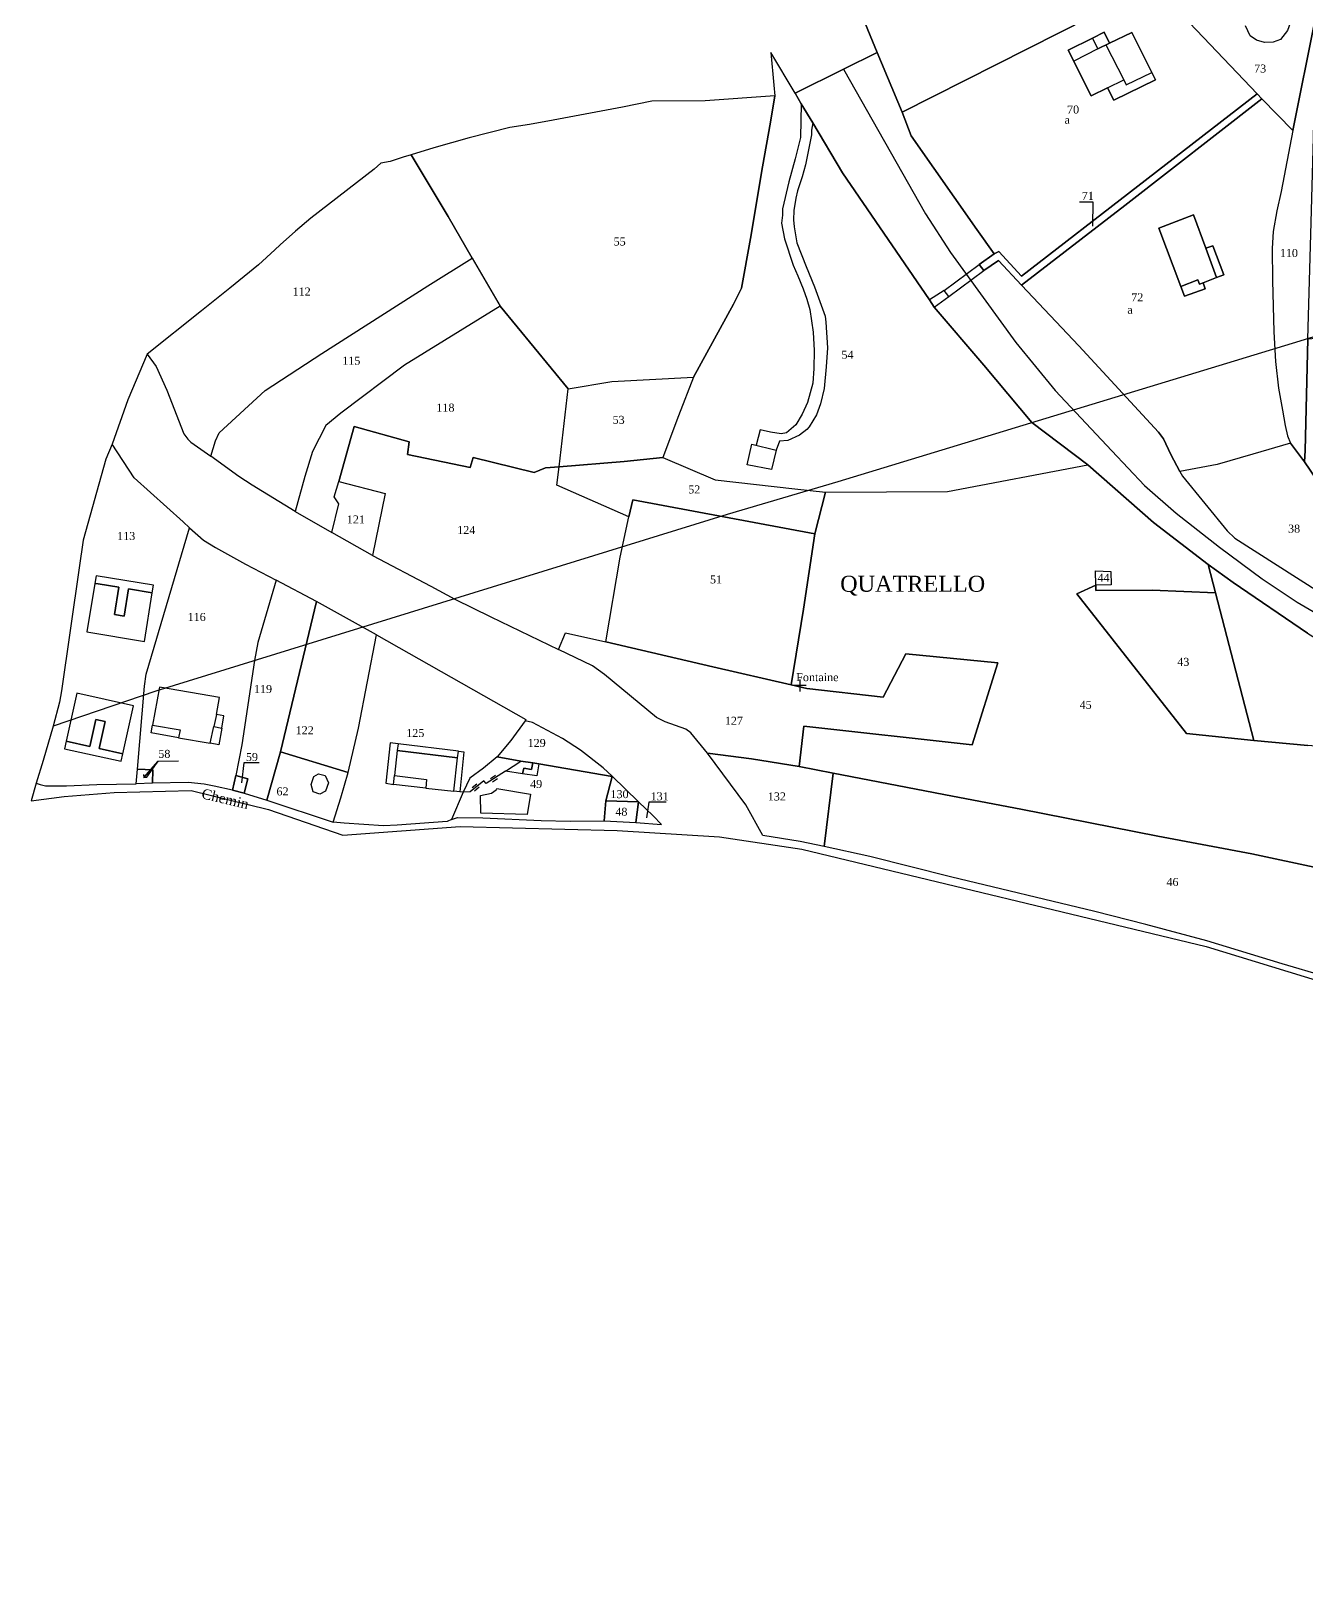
# Model space of a CAD drawing. Extents: x 1208110 to 1209219, y 6152832 to 6153439.
# Drawn here: x 1208110.5 to 1208429.4, y 6152856.5 to 6153244.6 of the extents above; entities that cross this region are included whole.
import ezdxf

# ---------------------------------------------------------------- set-up
doc = ezdxf.new("R2010")
doc.units = 0
doc.linetypes.add('CONTINU', pattern=[0])
doc.layers.get('0').update_dxf_attribs({"linetype": 'CONTINU'})
for name, color, linetype in [('1LIEUDIT', 7, 'CONTINU'), ('1PARCELLE', 7, 'CONTINU'), ('1SECTION', 7, 'CONTINU'), ('1SUBDFISC', 7, 'CONTINU'), ('1SUBDSECT', 7, 'CONTINU'), ('1TROUPARCELLE', 7, 'CONTINU'), ('1TROUSUBDFISC', 7, 'CONTINU'), ('1ZONCOMM', 7, 'CONTINU'), ('3BATIDUR', 7, 'CONTINU'), ('3BATILEGER', 7, 'CONTINU'), ('3CALVAIRE', 7, 'CONTINU'), ('3CALVAIRETEX', 7, 'CONTINU'), ('3CHEMIN', 7, 'CONTINU'), ('3FISCLINE', 7, 'CONTINUOUS'), ('3FLECHEPAR', 7, 'CONTINU'), ('3GAZODUC', 7, 'CONTINU'), ('3LIEUDITTEX', 7, 'CONTINU'), ('3MURMI', 7, 'CONTINU'), ('3PARCELLETEX', 7, 'CONTINU'), ('3PISCINE', 7, 'CONTINUOUS'), ('3SNCF', 7, 'CONTINU'), ('3SUBDFISCTEX', 7, 'CONTINU'), ('3ZONCOMMTEX', 7, 'CONTINU')]:
    doc.layers.add(name, color=color, linetype=linetype)
doc.styles.get("Standard").update_dxf_attribs({"font": 'Times New Roman'})

# ---------------------------------------------------------------- blocks, each defined once
blk = doc.blocks.new('MURMI')
for p, q in [((-0.75, 0.5), (0.75, 0.5)), ((-0.75, -0.5), (0.75, -0.5))]:
    blk.add_line(p, q)
blk = doc.blocks.new('DETATOPO')
for points in [[(-1.5, 0), (1.5, 0)], [(0, -1.5), (0, 1.5)]]:
    blk.add_lwpolyline(points)

msp = doc.modelspace()

# ---------------------------------------------------------------- linework, layer by layer
at = {"layer": '1LIEUDIT'}
for points in [[(1208312.86, 6153261.38), (1208321.96, 6153239.23), (1208313.54, 6153235.06), (1208301.48, 6153229.09), (1208302.99, 6153226.42), (1208305.87, 6153221.68), (1208313.29, 6153209.17), (1208335.06, 6153177.42), (1208335.06, 6153177.42), (1208336.19, 6153175.63), (1208348.65, 6153161.14), (1208360.66, 6153146.76), (1208374.59, 6153136.2), (1208391.04, 6153121.81), (1208404.66, 6153111.33), (1208410.96, 6153106.78), (1208429.52, 6153094.15)], [(1208429.52, 6153094.15), (1208410.96, 6153106.78), (1208404.66, 6153111.33), (1208391.04, 6153121.81), (1208374.59, 6153136.2), (1208360.66, 6153146.76), (1208348.65, 6153161.14), (1208336.19, 6153175.63), (1208335.06, 6153177.42), (1208335.06, 6153177.42), (1208313.29, 6153209.17), (1208305.87, 6153221.68), (1208302.99, 6153226.42), (1208301.48, 6153229.09), (1208295.39, 6153239.27), (1208296.18, 6153231.05), (1208296.35, 6153228.4), (1208278.97, 6153227.2), (1208265.63, 6153227.05), (1208258.29, 6153225.61), (1208240.97, 6153222.36), (1208235.1, 6153221.28), (1208230.2, 6153220.46), (1208220.02, 6153217.88), (1208211.16, 6153215.39), (1208205.52, 6153213.69), (1208203.53, 6153213.1), (1208200.23, 6153211.98), (1208197.89, 6153211.55), (1208196.25, 6153210.06), (1208180.39, 6153197.84), (1208176.57, 6153194.63), (1208172.77, 6153191.19), (1208171.4, 6153189.91), (1208167.32, 6153186.22), (1208160.18, 6153180.36), (1208153.14, 6153174.68), (1208139.54, 6153163.85), (1208134.66, 6153152.43), (1208130.78, 6153141.39), (1208129.21, 6153137.61), (1208123.53, 6153117.41), (1208122.56, 6153110.47), (1208118.11, 6153079.73), (1208117.61, 6153076.87), (1208116.01, 6153070.9), (1208113.52, 6153062.3), (1208111.74, 6153056.65), (1208110.5, 6153052.24), (1208118.78, 6153053.29), (1208131.3, 6153054.3), (1208150.49, 6153054.81), (1208169.85, 6153050.05), (1208188.46, 6153043.63), (1208217.72, 6153045.84), (1208256.95, 6153044.78), (1208282.58, 6153043.2), (1208303.16, 6153040.18), (1208404.16, 6153015.8), (1208473.63, 6152994.56)]]:
    msp.add_lwpolyline(points, dxfattribs=at)
at = {"layer": '1PARCELLE'}
for points in [[(1208321.96, 6153239.23), (1208312.86, 6153261.38), (1208311.15, 6153267.48), (1208309.79, 6153274.1), (1208372.79, 6153281.58), (1208373.28, 6153279.99), (1208375.03, 6153275.78), (1208376.92, 6153272.57), (1208378.89, 6153269.85), (1208383.75, 6153264.11), (1208391, 6153256.14), (1208328.23, 6153224.33), (1208321.96, 6153239.23)], [(1208351.24, 6153188.96), (1208346.85, 6153195.05), (1208330.48, 6153218.42), (1208328.23, 6153224.33), (1208391, 6153256.14), (1208403.5, 6153243.03), (1208416.96, 6153228.93), (1208387.13, 6153205.83), (1208358.07, 6153183.38), (1208352.35, 6153189.5), (1208351.24, 6153188.96)], [(1208425.31, 6153141.61), (1208428.76, 6153136.95), (1208428.9, 6153139.79), (1208429.62, 6153167.59), (1208430.44, 6153196.75), (1208430.99, 6153217.99), (1208431.68, 6153247.49), (1208431.44, 6153247.54), (1208425.87, 6153219.71), (1208422.9, 6153204.5), (1208421.83, 6153199.68), (1208420.97, 6153194.49), (1208420.71, 6153190.22), (1208420.76, 6153182.24), (1208421.09, 6153169.47), (1208421.55, 6153161.99), (1208422.28, 6153155.37), (1208423.31, 6153149.9), (1208423.91, 6153146.03), (1208424.51, 6153143.42), (1208425.31, 6153141.61)], [(1208276.07, 6153158.13), (1208272.35, 6153148.46), (1208268.42, 6153138.06), (1208281.48, 6153132.47), (1208301.36, 6153130.19), (1208309.03, 6153129.4), (1208339.54, 6153129.51), (1208374.59, 6153136.2), (1208360.66, 6153146.76), (1208348.65, 6153161.14), (1208336.19, 6153175.63), (1208339.87, 6153178.3), (1208338.72, 6153179.74), (1208335.06, 6153177.42), (1208313.29, 6153209.17), (1208305.87, 6153221.68), (1208302.99, 6153226.42), (1208301.48, 6153229.09), (1208295.39, 6153239.27), (1208296.18, 6153231.05), (1208296.35, 6153228.4), (1208295.29, 6153221.83), (1208293.27, 6153210.66), (1208290.28, 6153192.8), (1208288.02, 6153180.32), (1208286.08, 6153176.35), (1208276.07, 6153158.13)], [(1208276.07, 6153158.13), (1208286.08, 6153176.35), (1208288.02, 6153180.32), (1208290.28, 6153192.8), (1208293.27, 6153210.66), (1208295.29, 6153221.83), (1208296.35, 6153228.4), (1208278.97, 6153227.2), (1208265.63, 6153227.05), (1208258.29, 6153225.61), (1208240.97, 6153222.36), (1208235.1, 6153221.28), (1208230.2, 6153220.46), (1208220.02, 6153217.88), (1208211.16, 6153215.39), (1208205.52, 6153213.69), (1208214.73, 6153198.27), (1208220.75, 6153187.85), (1208227.76, 6153175.82), (1208244.74, 6153155.18), (1208255.64, 6153156.99), (1208276.07, 6153158.13)], [(1208358.08, 6153181.13), (1208352.32, 6153187.29), (1208348.62, 6153184.77), (1208347.42, 6153186.25), (1208351.24, 6153188.96), (1208352.35, 6153189.5), (1208358.07, 6153183.38), (1208387.13, 6153205.83), (1208416.96, 6153228.93), (1208418.12, 6153227.68), (1208383.87, 6153201.02), (1208358.08, 6153181.13)], [(1208397.65, 6153134.5), (1208395.38, 6153138.8), (1208393.5, 6153142.71), (1208392.26, 6153144.39), (1208372.34, 6153165.96), (1208358.08, 6153181.13), (1208383.87, 6153201.02), (1208418.12, 6153227.68), (1208425.87, 6153219.71), (1208422.9, 6153204.5), (1208421.83, 6153199.68), (1208420.97, 6153194.49), (1208420.71, 6153190.22), (1208420.76, 6153182.24), (1208421.09, 6153169.47), (1208421.55, 6153161.99), (1208422.28, 6153155.37), (1208423.31, 6153149.9), (1208423.91, 6153146.03), (1208424.51, 6153143.42), (1208425.31, 6153141.61), (1208415.89, 6153138.88), (1208406.9, 6153136.29), (1208397.65, 6153134.5)], [(1208155.4, 6153138.37), (1208156.59, 6153142.22), (1208157.54, 6153144.19), (1208169.04, 6153154.77), (1208183.2, 6153163.99), (1208209.67, 6153180.96), (1208220.75, 6153187.85), (1208214.73, 6153198.27), (1208205.52, 6153213.69), (1208203.53, 6153213.1), (1208200.23, 6153211.98), (1208197.89, 6153211.55), (1208196.25, 6153210.06), (1208180.39, 6153197.84), (1208176.57, 6153194.63), (1208172.77, 6153191.19), (1208171.4, 6153189.91), (1208167.32, 6153186.22), (1208160.18, 6153180.36), (1208153.14, 6153174.68), (1208139.54, 6153163.85), (1208141.77, 6153160.76), (1208144.4, 6153154.83), (1208148.7, 6153143.92), (1208149.71, 6153142.6), (1208150.46, 6153141.89), (1208155.4, 6153138.37)], [(1208227.76, 6153175.82), (1208203.8, 6153161.1), (1208187.96, 6153149.14), (1208184.2, 6153146.06), (1208180.82, 6153139.54), (1208178.95, 6153133.31), (1208176.54, 6153124.56), (1208165.76, 6153131.1), (1208162.41, 6153133.31), (1208155.4, 6153138.37), (1208156.59, 6153142.22), (1208157.54, 6153144.19), (1208169.04, 6153154.77), (1208183.2, 6153163.99), (1208209.67, 6153180.96), (1208220.75, 6153187.85), (1208227.76, 6153175.82)], [(1208227.76, 6153175.82), (1208203.8, 6153161.1), (1208187.96, 6153149.14), (1208184.2, 6153146.06), (1208180.82, 6153139.54), (1208178.95, 6153133.31), (1208176.54, 6153124.56), (1208185.68, 6153119.29), (1208187.39, 6153126.43), (1208186.29, 6153128.19), (1208187.44, 6153132.01), (1208191.26, 6153145.8), (1208205.03, 6153141.97), (1208204.58, 6153138.76), (1208220.27, 6153135.56), (1208221.03, 6153138.02), (1208236.26, 6153134.3), (1208239.05, 6153135.42), (1208242.45, 6153135.72), (1208244.74, 6153155.18), (1208227.76, 6153175.82)], [(1208428.76, 6153136.95), (1208431.8, 6153132.57), (1208488.57, 6153131.24), (1208509.26, 6153131.12), (1208502.93, 6153160.46), (1208494.51, 6153158.73), (1208491.88, 6153172.56), (1208429.62, 6153167.59), (1208428.9, 6153139.79), (1208428.76, 6153136.95)], [(1208276.07, 6153158.13), (1208272.35, 6153148.46), (1208268.42, 6153138.06), (1208258.75, 6153137.07), (1208242.45, 6153135.72), (1208244.74, 6153155.18), (1208255.64, 6153156.99), (1208276.07, 6153158.13)], [(1208242.3, 6153090.03), (1208244.1, 6153094.2), (1208254.15, 6153091.93), (1208257.72, 6153113.09), (1208259.92, 6153123.24), (1208241.91, 6153131.12), (1208242.45, 6153135.72), (1208239.05, 6153135.42), (1208236.26, 6153134.3), (1208221.03, 6153138.02), (1208220.27, 6153135.56), (1208204.58, 6153138.76), (1208205.03, 6153141.97), (1208191.26, 6153145.8), (1208187.44, 6153132.01), (1208198.99, 6153129.04), (1208195.84, 6153113.53), (1208210.38, 6153105.84), (1208216.45, 6153102.66), (1208225.4, 6153098.19), (1208242.3, 6153090.03)], [(1208136.78, 6153056.47), (1208137.12, 6153060.15), (1208138.86, 6153080.9), (1208139.3, 6153083.86), (1208150.14, 6153120.42), (1208148.55, 6153121.97), (1208136.29, 6153132.99), (1208130.78, 6153141.39), (1208129.21, 6153137.61), (1208123.53, 6153117.41), (1208122.56, 6153110.47), (1208118.11, 6153079.73), (1208117.61, 6153076.87), (1208116.01, 6153070.9), (1208113.52, 6153062.3), (1208111.74, 6153056.65), (1208112.76, 6153056.29), (1208114.08, 6153055.95), (1208119.37, 6153056), (1208126.92, 6153056.29), (1208136.78, 6153056.47)], [(1208397.65, 6153134.5), (1208398.3, 6153133.36), (1208409.48, 6153119.73), (1208411.33, 6153117.85), (1208432.54, 6153104.35), (1208438.75, 6153100.74), (1208450.14, 6153094.46), (1208448.28, 6153098.88), (1208445.31, 6153106.83), (1208441.6, 6153116.28), (1208438.67, 6153122.08), (1208435.24, 6153127.61), (1208431.8, 6153132.57), (1208428.76, 6153136.95), (1208425.31, 6153141.61), (1208415.89, 6153138.88), (1208406.9, 6153136.29), (1208397.65, 6153134.5)], [(1208268.42, 6153138.06), (1208281.48, 6153132.47), (1208301.36, 6153130.19), (1208309.03, 6153129.4), (1208306.35, 6153118.96), (1208260.92, 6153127.46), (1208259.92, 6153123.24), (1208241.91, 6153131.12), (1208242.45, 6153135.72), (1208258.75, 6153137.07), (1208268.42, 6153138.06)], [(1208185.68, 6153119.29), (1208187.39, 6153126.43), (1208186.29, 6153128.19), (1208187.44, 6153132.01), (1208198.99, 6153129.04), (1208195.84, 6153113.53), (1208185.68, 6153119.29)], [(1208306.35, 6153118.96), (1208303.57, 6153100.16), (1208300.44, 6153081.2), (1208280.86, 6153085.71), (1208254.15, 6153091.93), (1208257.72, 6153113.09), (1208259.92, 6153123.24), (1208260.92, 6153127.46), (1208306.35, 6153118.96)], [(1208137.12, 6153060.15), (1208138.86, 6153080.9), (1208139.3, 6153083.86), (1208150.14, 6153120.42), (1208153.61, 6153117.38), (1208156.58, 6153115.52), (1208164.1, 6153111.4), (1208171.8, 6153107.41), (1208167.2, 6153091.82), (1208166.37, 6153087.28), (1208163.21, 6153066.22), (1208161.67, 6153058.54), (1208160.84, 6153054.9), (1208156.26, 6153055.91), (1208153.78, 6153056.38), (1208149.74, 6153056.79), (1208140.86, 6153056.61), (1208140.97, 6153059.99), (1208137.12, 6153060.15)], [(1208404.66, 6153111.33), (1208410.96, 6153106.78), (1208429.52, 6153094.15), (1208436.33, 6153089.88), (1208452.38, 6153080.26), (1208456.09, 6153078.24), (1208461.6, 6153063.62), (1208445.73, 6153064.71), (1208429.63, 6153066.07), (1208416.14, 6153067.32), (1208406.49, 6153104.19), (1208404.66, 6153111.33)], [(1208171.8, 6153107.41), (1208167.2, 6153091.82), (1208166.37, 6153087.28), (1208163.21, 6153066.22), (1208161.67, 6153058.54), (1208164.65, 6153057.74), (1208163.77, 6153054.15), (1208169.41, 6153052.41), (1208172.83, 6153064.47), (1208181.83, 6153102.06), (1208171.8, 6153107.41)], [(1208380.43, 6153106.18), (1208376.6, 6153106.16), (1208376.54, 6153109.68), (1208380.39, 6153109.56), (1208380.43, 6153106.18)], [(1208416.14, 6153067.32), (1208399.26, 6153069.02), (1208371.84, 6153103.97), (1208376.6, 6153106.13), (1208376.62, 6153104.77), (1208390.73, 6153104.85), (1208406.49, 6153104.19), (1208416.14, 6153067.32)], [(1208181.83, 6153102.06), (1208172.83, 6153064.47), (1208189.78, 6153059.35), (1208192.32, 6153070.41), (1208196.82, 6153093.75), (1208181.83, 6153102.06)], [(1208185.97, 6153046.92), (1208187.92, 6153052.96), (1208189.78, 6153059.35), (1208192.32, 6153070.41), (1208196.82, 6153093.75), (1208234.17, 6153072.6), (1208234, 6153072.23), (1208230.4, 6153067.31), (1208227.01, 6153063.23), (1208223.54, 6153060.43), (1208220.18, 6153057.87), (1208218.52, 6153054.41), (1208215.54, 6153047.54), (1208214.47, 6153047.11), (1208202, 6153046.16), (1208198.55, 6153046.02), (1208188.76, 6153046.64), (1208185.97, 6153046.92)], [(1208300.44, 6153081.2), (1208304.4, 6153080.33), (1208323.46, 6153078.17), (1208329.1, 6153088.98), (1208352.14, 6153086.71), (1208345.7, 6153066.19), (1208303.62, 6153070.91), (1208302.51, 6153060.78), (1208290.59, 6153062.73), (1208279.53, 6153064.15), (1208275.39, 6153069.21), (1208274.16, 6153070.16), (1208268.96, 6153071.98), (1208266.8, 6153073.08), (1208253.79, 6153083.82), (1208250.81, 6153085.99), (1208242.3, 6153090.03), (1208244.1, 6153094.2), (1208254.15, 6153091.93), (1208280.86, 6153085.71), (1208300.44, 6153081.2)], [(1208234, 6153072.23), (1208230.4, 6153067.31), (1208227.01, 6153063.23), (1208232.95, 6153062.17), (1208235.92, 6153061.7), (1208237.44, 6153061.45), (1208255.7, 6153058.28), (1208255.74, 6153058.44), (1208253.45, 6153060.49), (1208247.81, 6153064.88), (1208243.32, 6153067.8), (1208235.85, 6153071.77), (1208234, 6153072.23)], [(1208172.83, 6153064.47), (1208169.41, 6153052.41), (1208185.97, 6153046.92), (1208187.92, 6153052.96), (1208189.78, 6153059.35), (1208172.83, 6153064.47)], [(1208227.01, 6153063.23), (1208223.54, 6153060.43), (1208220.18, 6153057.87), (1208218.52, 6153054.41), (1208215.54, 6153047.54), (1208217.05, 6153048.09), (1208223.39, 6153048.01), (1208237.97, 6153047.35), (1208245.25, 6153047.14), (1208253.72, 6153047.2), (1208254.19, 6153052.2), (1208255.7, 6153058.28), (1208237.44, 6153061.45), (1208235.92, 6153061.7), (1208232.95, 6153062.17), (1208227.01, 6153063.23)], [(1208310.96, 6153059.17), (1208308.72, 6153040.86), (1208302.7, 6153042.08), (1208293.38, 6153043.57), (1208289.14, 6153051.24), (1208279.53, 6153064.15), (1208290.59, 6153062.73), (1208302.51, 6153060.78), (1208310.96, 6153059.17)], [(1208136.78, 6153056.47), (1208137.12, 6153060.15), (1208140.97, 6153059.99), (1208140.86, 6153056.61), (1208136.78, 6153056.47)], [(1208161.67, 6153058.54), (1208160.84, 6153054.9), (1208163.77, 6153054.15), (1208164.65, 6153057.74), (1208161.67, 6153058.54)], [(1208255.7, 6153058.28), (1208254.19, 6153052.2), (1208262.34, 6153051.99), (1208255.74, 6153058.44), (1208255.7, 6153058.28)], [(1208475.52, 6153026.56), (1208477.21, 6153021.15), (1208476.96, 6153007.73), (1208476.7, 6153004.27), (1208474.35, 6152996.17), (1208465.99, 6152998.66), (1208444.67, 6153005.13), (1208423.16, 6153011.48), (1208404.37, 6153017.27), (1208389.11, 6153021.31), (1208376.33, 6153024.55), (1208340.31, 6153033.24), (1208320.17, 6153038.35), (1208308.72, 6153040.86), (1208310.96, 6153059.17), (1208340.81, 6153053.37), (1208357.87, 6153050.15), (1208392.13, 6153043.41), (1208415.58, 6153039.02), (1208432.34, 6153035.37), (1208457.64, 6153030.29), (1208475.52, 6153026.56)], [(1208254.19, 6153052.2), (1208253.72, 6153047.2), (1208261.64, 6153046.79), (1208262.34, 6153051.99), (1208254.19, 6153052.2)], [(1208262.34, 6153051.99), (1208261.64, 6153046.79), (1208268.07, 6153046.31), (1208265.99, 6153048.52), (1208262.34, 6153051.99)]]:
    msp.add_lwpolyline(points, close=True, dxfattribs=at)
for points in [[(1208391, 6153256.14), (1208403.5, 6153243.03), (1208416.96, 6153228.93), (1208418.12, 6153227.68), (1208425.87, 6153219.71), (1208431.44, 6153247.54)], [(1208429.52, 6153094.15), (1208410.96, 6153106.78), (1208404.66, 6153111.33), (1208391.04, 6153121.81), (1208374.59, 6153136.2), (1208374.59, 6153136.2), (1208360.66, 6153146.76), (1208348.65, 6153161.14), (1208336.19, 6153175.63), (1208339.87, 6153178.3), (1208338.72, 6153179.74), (1208335.06, 6153177.42), (1208313.29, 6153209.17), (1208305.87, 6153221.68), (1208302.99, 6153226.42), (1208301.48, 6153229.09), (1208313.54, 6153235.06), (1208321.96, 6153239.23), (1208328.23, 6153224.33), (1208330.48, 6153218.42), (1208346.85, 6153195.05), (1208351.24, 6153188.96), (1208347.42, 6153186.25), (1208348.62, 6153184.77), (1208352.32, 6153187.29), (1208358.08, 6153181.13), (1208372.34, 6153165.96), (1208392.26, 6153144.39), (1208393.5, 6153142.71), (1208395.38, 6153138.8), (1208397.65, 6153134.5), (1208398.3, 6153133.36), (1208409.48, 6153119.73), (1208411.33, 6153117.85), (1208432.54, 6153104.35)], [(1208432.34, 6153035.37), (1208415.58, 6153039.02), (1208392.13, 6153043.41), (1208357.87, 6153050.15), (1208340.81, 6153053.37), (1208310.96, 6153059.17), (1208302.51, 6153060.78), (1208303.62, 6153070.91), (1208345.7, 6153066.19), (1208352.14, 6153086.71), (1208329.1, 6153088.98), (1208323.46, 6153078.17), (1208304.4, 6153080.33), (1208300.44, 6153081.2), (1208303.57, 6153100.16), (1208306.35, 6153118.96), (1208309.03, 6153129.4), (1208339.54, 6153129.51), (1208374.59, 6153136.2), (1208391.04, 6153121.81), (1208404.66, 6153111.33), (1208406.49, 6153104.19), (1208390.73, 6153104.85), (1208376.62, 6153104.77), (1208376.6, 6153106.13), (1208371.84, 6153103.97), (1208399.26, 6153069.02), (1208416.14, 6153067.32), (1208429.63, 6153066.07)]]:
    msp.add_lwpolyline(points, dxfattribs=at)
at = {"layer": '1SECTION'}
msp.add_lwpolyline([(1208312.86, 6153261.38), (1208321.96, 6153239.23), (1208313.54, 6153235.06), (1208301.48, 6153229.09), (1208295.39, 6153239.27), (1208296.18, 6153231.05), (1208296.35, 6153228.4), (1208278.97, 6153227.2), (1208265.63, 6153227.05), (1208258.29, 6153225.61), (1208240.97, 6153222.36), (1208235.1, 6153221.28), (1208230.2, 6153220.46), (1208220.02, 6153217.88), (1208211.16, 6153215.39), (1208205.52, 6153213.69), (1208203.53, 6153213.1), (1208200.23, 6153211.98), (1208197.89, 6153211.55), (1208196.25, 6153210.06), (1208180.39, 6153197.84), (1208176.57, 6153194.63), (1208172.77, 6153191.19), (1208171.4, 6153189.91), (1208167.32, 6153186.22), (1208160.18, 6153180.36), (1208153.14, 6153174.68), (1208153.14, 6153174.68), (1208139.54, 6153163.85), (1208134.66, 6153152.43), (1208130.78, 6153141.39), (1208129.21, 6153137.61), (1208123.53, 6153117.41), (1208122.56, 6153110.47), (1208118.11, 6153079.73), (1208117.61, 6153076.87), (1208116.01, 6153070.9), (1208113.52, 6153062.3), (1208111.74, 6153056.65), (1208110.5, 6153052.24), (1208118.78, 6153053.29), (1208131.3, 6153054.3), (1208150.49, 6153054.81), (1208169.85, 6153050.05), (1208188.46, 6153043.63), (1208217.72, 6153045.84), (1208256.95, 6153044.78), (1208282.58, 6153043.2), (1208303.16, 6153040.18), (1208404.16, 6153015.8), (1208473.63, 6152994.56)], dxfattribs=at)
at = {"layer": '1SUBDFISC'}
for points in [[(1208352.35, 6153189.5), (1208351.24, 6153188.96), (1208346.85, 6153195.05), (1208330.48, 6153218.42), (1208328.23, 6153224.33), (1208391, 6153256.14), (1208403.5, 6153243.03), (1208416.96, 6153228.93), (1208387.13, 6153205.83), (1208358.07, 6153183.38), (1208352.35, 6153189.5)], [(1208381.14, 6153227.34), (1208391.55, 6153232.38), (1208390.6, 6153234.26), (1208385.58, 6153244.27), (1208380.07, 6153241.59), (1208378.7, 6153244.29), (1208375.78, 6153242.83), (1208369.71, 6153239.82), (1208375.43, 6153228.4), (1208379.5, 6153230.4), (1208381.14, 6153227.34)], [(1208395.38, 6153138.8), (1208393.5, 6153142.71), (1208392.26, 6153144.39), (1208372.34, 6153165.96), (1208358.08, 6153181.13), (1208383.87, 6153201.02), (1208418.12, 6153227.68), (1208425.87, 6153219.71), (1208422.9, 6153204.5), (1208421.83, 6153199.68), (1208420.97, 6153194.49), (1208420.71, 6153190.22), (1208420.76, 6153182.24), (1208421.09, 6153169.47), (1208421.55, 6153161.99), (1208422.28, 6153155.37), (1208423.31, 6153149.9), (1208423.91, 6153146.03), (1208424.51, 6153143.42), (1208425.31, 6153141.61), (1208415.89, 6153138.88), (1208406.9, 6153136.29), (1208397.65, 6153134.5), (1208395.38, 6153138.8)], [(1208403.47, 6153181.69), (1208403.94, 6153180.16), (1208398.78, 6153178.31), (1208397.86, 6153180.73), (1208392.34, 6153195.38), (1208401.03, 6153198.7), (1208404.12, 6153190.31), (1208405.87, 6153190.95), (1208408.59, 6153183.69), (1208406.81, 6153182.99), (1208403.47, 6153181.69)]]:
    msp.add_lwpolyline(points, close=True, dxfattribs=at)
at = {"layer": '1SUBDSECT'}
msp.add_lwpolyline([(1208312.86, 6153261.38), (1208321.96, 6153239.23), (1208313.54, 6153235.06), (1208301.48, 6153229.09), (1208295.39, 6153239.27), (1208296.18, 6153231.05), (1208296.35, 6153228.4), (1208278.97, 6153227.2), (1208265.63, 6153227.05), (1208258.29, 6153225.61), (1208240.97, 6153222.36), (1208235.1, 6153221.28), (1208230.2, 6153220.46), (1208220.02, 6153217.88), (1208211.16, 6153215.39), (1208205.52, 6153213.69), (1208203.53, 6153213.1), (1208200.23, 6153211.98), (1208197.89, 6153211.55), (1208196.25, 6153210.06), (1208180.39, 6153197.84), (1208176.57, 6153194.63), (1208172.77, 6153191.19), (1208171.4, 6153189.91), (1208167.32, 6153186.22), (1208160.18, 6153180.36), (1208153.14, 6153174.68), (1208153.14, 6153174.68), (1208139.54, 6153163.85), (1208134.66, 6153152.43), (1208130.78, 6153141.39), (1208129.21, 6153137.61), (1208123.53, 6153117.41), (1208122.56, 6153110.47), (1208118.11, 6153079.73), (1208117.61, 6153076.87), (1208116.01, 6153070.9), (1208113.52, 6153062.3), (1208111.74, 6153056.65), (1208110.5, 6153052.24), (1208118.78, 6153053.29), (1208131.3, 6153054.3), (1208150.49, 6153054.81), (1208169.85, 6153050.05), (1208188.46, 6153043.63), (1208217.72, 6153045.84), (1208256.95, 6153044.78), (1208282.58, 6153043.2), (1208303.16, 6153040.18), (1208404.16, 6153015.8), (1208473.63, 6152994.56)], dxfattribs=at)
at = {"layer": '1TROUPARCELLE'}
msp.add_lwpolyline([(1208376.54, 6153109.68), (1208380.39, 6153109.56), (1208380.43, 6153106.18), (1208376.6, 6153106.16), (1208376.54, 6153109.68)], close=True, dxfattribs=at)
at = {"layer": '1TROUSUBDFISC'}
for points in [[(1208379.5, 6153230.4), (1208375.43, 6153228.4), (1208369.71, 6153239.82), (1208375.78, 6153242.83), (1208378.7, 6153244.29), (1208380.07, 6153241.59), (1208385.58, 6153244.27), (1208390.6, 6153234.26), (1208391.55, 6153232.38), (1208381.14, 6153227.34), (1208379.5, 6153230.4)], [(1208397.86, 6153180.73), (1208392.34, 6153195.38), (1208401.03, 6153198.7), (1208404.12, 6153190.31), (1208405.87, 6153190.95), (1208408.59, 6153183.69), (1208406.81, 6153182.99), (1208403.47, 6153181.69), (1208403.94, 6153180.16), (1208398.78, 6153178.31), (1208397.86, 6153180.73)]]:
    msp.add_lwpolyline(points, close=True, dxfattribs=at)
at = {"layer": '1ZONCOMM'}
msp.add_lwpolyline([(1208118.78, 6153053.29), (1208131.3, 6153054.3), (1208150.49, 6153054.81), (1208169.85, 6153050.05), (1208188.46, 6153043.63), (1208217.72, 6153045.84), (1208256.95, 6153044.78), (1208282.58, 6153043.2), (1208303.16, 6153040.18), (1208404.16, 6153015.8), (1208473.63, 6152994.56), (1208507.54, 6152984.18), (1208544.46, 6152971.47), (1208580.65, 6152961.74), (1208632.74, 6152954.68), (1208664.65, 6152944.86), (1208683.61, 6152935.9), (1208703.79, 6152930.23), (1208716.59, 6152920.29), (1208727.88, 6152908.64), (1208743.94, 6152886.18), (1208739.65, 6152856.54)], dxfattribs=at)
msp.add_lwpolyline([(1208118.78, 6153053.29), (1208131.3, 6153054.3), (1208150.49, 6153054.81), (1208169.85, 6153050.05), (1208188.46, 6153043.63), (1208217.72, 6153045.84), (1208256.95, 6153044.78), (1208282.58, 6153043.2), (1208303.16, 6153040.18), (1208404.16, 6153015.8), (1208473.63, 6152994.56), (1208507.54, 6152984.18), (1208544.46, 6152971.47), (1208580.65, 6152961.74), (1208632.74, 6152954.68), (1208664.65, 6152944.86), (1208683.61, 6152935.9), (1208703.79, 6152930.23), (1208716.59, 6152920.29), (1208727.88, 6152908.64), (1208743.94, 6152886.18), (1208739.65, 6152856.54)], dxfattribs=at)
msp.add_lwpolyline([(1208118.78, 6153053.29), (1208131.3, 6153054.3), (1208150.49, 6153054.81), (1208169.85, 6153050.05), (1208188.46, 6153043.63), (1208217.72, 6153045.84), (1208256.95, 6153044.78), (1208282.58, 6153043.2), (1208303.16, 6153040.18), (1208404.16, 6153015.8), (1208473.63, 6152994.56), (1208507.54, 6152984.18), (1208544.46, 6152971.47), (1208580.65, 6152961.74), (1208632.74, 6152954.68), (1208664.65, 6152944.86), (1208683.61, 6152935.9), (1208703.79, 6152930.23), (1208716.59, 6152920.29), (1208727.88, 6152908.64), (1208743.94, 6152886.18), (1208739.65, 6152856.54)], dxfattribs=at)
at = {"layer": '3BATIDUR'}
for points in [[(1208375.78, 6153242.83), (1208369.71, 6153239.82), (1208375.43, 6153228.4), (1208379.5, 6153230.4), (1208383.58, 6153232.43), (1208384.23, 6153231.16), (1208390.6, 6153234.26), (1208385.58, 6153244.27), (1208380.07, 6153241.59), (1208377.13, 6153240.17), (1208375.78, 6153242.83)], [(1208403.47, 6153181.69), (1208406.81, 6153182.99), (1208404.12, 6153190.31), (1208401.03, 6153198.7), (1208392.34, 6153195.38), (1208397.86, 6153180.73), (1208402.07, 6153182.39), (1208402.54, 6153181.33), (1208403.47, 6153181.69)], [(1208289.51, 6153136.22), (1208290.64, 6153141.34), (1208296.76, 6153139.9), (1208295.53, 6153135.02), (1208289.51, 6153136.22)], [(1208376.6, 6153106.16), (1208376.54, 6153109.68), (1208380.39, 6153109.56), (1208380.43, 6153106.18), (1208376.6, 6153106.16)], [(1208124.44, 6153094.43), (1208138.82, 6153092.08), (1208140.8, 6153104.23), (1208134.85, 6153105.19), (1208133.73, 6153098.36), (1208131.32, 6153098.76), (1208132.44, 6153105.59), (1208127.3, 6153106.43), (1208126.42, 6153106.57), (1208124.44, 6153094.43)], [(1208147.38, 6153068.01), (1208155.29, 6153066.64), (1208156.16, 6153070.78), (1208158.18, 6153070.41), (1208158.7, 6153073.45), (1208156.83, 6153073.81), (1208157.59, 6153078.03), (1208142.61, 6153080.61), (1208140.88, 6153071.16), (1208147.75, 6153069.98), (1208147.38, 6153068.01)], [(1208133.4, 6153063.96), (1208136.07, 6153075.95), (1208121.95, 6153079.1), (1208119.28, 6153067.13), (1208125.15, 6153065.82), (1208126.65, 6153072.59), (1208129.02, 6153072.06), (1208127.52, 6153065.29), (1208133.4, 6153063.96)], [(1208202.04, 6153064.82), (1208201.34, 6153058.54), (1208209.36, 6153057.55), (1208209.18, 6153055.43), (1208216.18, 6153054.62), (1208217.12, 6153062.97), (1208202.04, 6153064.82)], [(1208233.33, 6153059.01), (1208229.1, 6153059.63), (1208232.95, 6153062.17), (1208235.92, 6153061.7), (1208235.61, 6153060.08), (1208233.66, 6153060.41), (1208233.33, 6153059.01)], [(1208137.12, 6153060.15), (1208140.97, 6153059.99), (1208140.86, 6153056.61), (1208136.78, 6153056.47), (1208137.12, 6153060.15)], [(1208161.67, 6153058.54), (1208164.65, 6153057.74), (1208163.77, 6153054.15), (1208160.84, 6153054.9), (1208161.67, 6153058.54)], [(1208181.01, 6153054.48), (1208180.47, 6153056.3), (1208181.14, 6153058.3), (1208182.37, 6153058.97), (1208184.02, 6153058.55), (1208184.84, 6153056.74), (1208184.06, 6153054.68), (1208182.64, 6153053.93), (1208181.01, 6153054.48)]]:
    msp.add_lwpolyline(points, close=True, dxfattribs=at)
at = {"layer": '3BATILEGER'}
for points in [[(1208380.07, 6153241.59), (1208378.7, 6153244.29), (1208375.78, 6153242.83), (1208377.13, 6153240.17), (1208380.07, 6153241.59)], [(1208390.6, 6153234.26), (1208391.55, 6153232.38), (1208381.14, 6153227.34), (1208379.5, 6153230.4), (1208383.58, 6153232.43), (1208384.23, 6153231.16), (1208390.6, 6153234.26)], [(1208406.81, 6153182.99), (1208408.59, 6153183.69), (1208405.87, 6153190.95), (1208404.12, 6153190.31), (1208406.81, 6153182.99)], [(1208397.86, 6153180.73), (1208398.78, 6153178.31), (1208403.94, 6153180.16), (1208403.47, 6153181.69), (1208402.54, 6153181.33), (1208402.07, 6153182.39), (1208397.86, 6153180.73)], [(1208126.42, 6153106.57), (1208127.3, 6153106.43), (1208132.44, 6153105.59), (1208131.32, 6153098.76), (1208133.73, 6153098.36), (1208134.85, 6153105.19), (1208140.8, 6153104.23), (1208141.11, 6153106.11), (1208126.74, 6153108.46), (1208126.42, 6153106.57)], [(1208132.99, 6153062.11), (1208133.4, 6153063.96), (1208127.52, 6153065.29), (1208129.02, 6153072.06), (1208126.65, 6153072.59), (1208125.15, 6153065.82), (1208119.28, 6153067.13), (1208118.86, 6153065.27), (1208132.99, 6153062.11)], [(1208147.38, 6153068.01), (1208140.52, 6153069.19), (1208140.88, 6153071.16), (1208147.75, 6153069.98), (1208147.38, 6153068.01)], [(1208217.12, 6153062.97), (1208217.3, 6153064.61), (1208202.22, 6153066.45), (1208202.04, 6153064.82), (1208217.12, 6153062.97)], [(1208233.33, 6153059.01), (1208233.66, 6153060.41), (1208235.61, 6153060.08), (1208235.92, 6153061.7), (1208237.44, 6153061.45), (1208236.92, 6153058.48), (1208233.33, 6153059.01)], [(1208209.18, 6153055.43), (1208201.11, 6153056.35), (1208201.34, 6153058.54), (1208209.36, 6153057.55), (1208209.18, 6153055.43)]]:
    msp.add_lwpolyline(points, close=True, dxfattribs=at)
at = {"layer": '3CHEMIN'}
for points in [[(1208302.99, 6153226.42), (1208302.81, 6153218.03), (1208301.47, 6153212.69), (1208299.91, 6153206.95), (1208298.32, 6153200.15), (1208298.31, 6153198.6), (1208298.05, 6153196.61), (1208298.77, 6153192.7), (1208300.96, 6153186.11), (1208302.17, 6153183.42), (1208303.5, 6153180.2), (1208304.38, 6153177.58), (1208305.14, 6153175), (1208306, 6153169.38), (1208306.24, 6153164.78), (1208306.16, 6153160.25), (1208305.85, 6153156.64), (1208304.54, 6153151.76), (1208303.25, 6153148.85), (1208301.66, 6153146.2), (1208299.33, 6153144.19), (1208298, 6153143.92), (1208295.27, 6153144.34), (1208292.76, 6153144.95), (1208291.74, 6153141.09)], [(1208305.87, 6153221.68), (1208305.58, 6153219.8), (1208305.56, 6153218.66), (1208304.03, 6153211.14), (1208303.26, 6153208.21), (1208302.04, 6153204.63), (1208301.61, 6153202.87), (1208301.14, 6153199.75), (1208301.08, 6153197.42), (1208301.2, 6153195.69), (1208301.91, 6153191.64), (1208304.18, 6153185.77), (1208306.27, 6153180.68), (1208308.96, 6153173.36), (1208309.13, 6153171.86), (1208309.58, 6153165.4), (1208309.19, 6153160.65), (1208308.69, 6153155.27), (1208307.77, 6153151.48), (1208306.81, 6153148.73), (1208305, 6153145.7), (1208304.36, 6153145.05), (1208302.54, 6153143.65), (1208299.62, 6153142.24), (1208297.56, 6153142.11), (1208296.76, 6153139.9)], [(1208338.72, 6153179.74), (1208347.42, 6153186.25)], [(1208339.87, 6153178.3), (1208348.62, 6153184.77)]]:
    msp.add_lwpolyline(points, dxfattribs=at)
at = {"layer": '3FISCLINE'}
for points in [[(1208413.57, 6153247.99), (1208414.24, 6153249.57), (1208415.27, 6153251.46), (1208416.6, 6153252.58), (1208418.19, 6153253.45), (1208421, 6153253.29), (1208422.99, 6153252.3), (1208424.46, 6153250.47), (1208425.16, 6153248.7), (1208425.19, 6153246.57), (1208424.52, 6153244.7), (1208422.76, 6153242.45), (1208420.97, 6153241.81), (1208418.79, 6153241.74), (1208416.8, 6153242.33), (1208415.2, 6153243.44), (1208413.99, 6153245.89)], [(1208377.13, 6153240.17), (1208371.09, 6153237.08)], [(1208379.15, 6153241.14), (1208383.58, 6153232.43)], [(1208156.83, 6153073.81), (1208156.16, 6153070.78)], [(1208158.18, 6153070.41), (1208157.46, 6153066.25), (1208155.29, 6153066.64)], [(1208202.22, 6153066.45), (1208200.25, 6153066.75), (1208199.19, 6153056.65), (1208201.11, 6153056.35)], [(1208217.3, 6153064.61), (1208218.69, 6153064.46), (1208217.66, 6153054.48)], [(1208229.1, 6153059.63), (1208224.23, 6153056.58), (1208223.66, 6153057.26), (1208220.24, 6153054.51), (1208218.52, 6153054.41), (1208217.66, 6153054.48), (1208216.18, 6153054.62)]]:
    msp.add_lwpolyline(points, dxfattribs=at)
at = {"layer": '3FLECHEPAR'}
for points in [[(1208372.57, 6153201.91), (1208375.89, 6153201.9), (1208375.81, 6153195.86)], [(1208138.63, 6153058.85), (1208138.68, 6153058.08), (1208142.31, 6153062.17), (1208138.68, 6153058.07), (1208139.45, 6153058.12), (1208142.31, 6153062.17), (1208147.32, 6153062.2)], [(1208167.51, 6153061.69), (1208163.69, 6153061.7), (1208163.11, 6153056.74)], [(1208269.22, 6153051.87), (1208264.87, 6153051.87), (1208264.28, 6153048)]]:
    msp.add_lwpolyline(points, dxfattribs=at)
at = {"layer": '3GAZODUC'}
msp.add_lwpolyline([(1208762.54, 6153270.5), (1208729.88, 6153260.68), (1208612.41, 6153224.08), (1208575.92, 6153212.6), (1208524.38, 6153197.08), (1208427.59, 6153167.14), (1208312.1, 6153131.96), (1208284.48, 6153123.77), (1208141.65, 6153079.63), (1208116.01, 6153070.9)], dxfattribs=at)
at = {"layer": '3PISCINE'}
msp.add_lwpolyline([(1208222.89, 6153049.16), (1208222.81, 6153053.58), (1208225.61, 6153054.13), (1208226.73, 6153054.99), (1208226.93, 6153055.33), (1208235.32, 6153053.94), (1208234.5, 6153048.86), (1208222.89, 6153049.16)], close=True, dxfattribs=at)
at = {"layer": '3SNCF'}
msp.add_lwpolyline([(1208313.54, 6153235.06), (1208334.08, 6153198.92), (1208340.27, 6153189.24), (1208356.6, 6153166.76), (1208366.47, 6153154.75), (1208380.65, 6153139.67), (1208388.81, 6153131.05), (1208396.66, 6153124.13), (1208407.54, 6153115.62), (1208418.19, 6153107.7), (1208426.91, 6153101.9), (1208442.96, 6153092.51)], dxfattribs=at)

# ---------------------------------------------------------------- block references
at = {"layer": '3CALVAIRE', "rotation": 90}
msp.add_blockref('DETATOPO', (1208302.73, 6153081.03), dxfattribs=at)
at = {"layer": '3MURMI'}
for p, rotation in [((1208226.2, 6153057.81), 32.2), ((1208221.63, 6153055.63), 38.9)]:
    msp.add_blockref('MURMI', p, dxfattribs=dict(at, rotation=rotation))

# ---------------------------------------------------------------- texts
at = {"layer": '3CALVAIRETEX'}
msp.add_text('Fontaine', height=2, dxfattribs=at).set_placement((1208301.73, 6153082.14))
at = {"layer": '3LIEUDITTEX'}
msp.add_text('QUATRELLO', height=4, dxfattribs=at).set_placement((1208312.72, 6153104.48))
at = {"layer": '3PARCELLETEX'}
for s, p in [('73', (1208416.17, 6153234.23)), ('70', (1208369.42, 6153223.99)), ('71', (1208373.1, 6153202.41)), ('55', (1208256.1, 6153191.01)), ('110', (1208422.6, 6153188.14)), ('112', (1208175.87, 6153178.5)), ('72', (1208385.47, 6153177.07)), ('115', (1208188.28, 6153161.23)), ('54', (1208313.04, 6153162.71)), ('118', (1208211.8, 6153149.5)), ('53', (1208255.84, 6153146.44)), ('52', (1208274.74, 6153129.05)), ('121', (1208189.41, 6153121.54)), ('113', (1208132.01, 6153117.42)), ('124', (1208217.01, 6153118.91)), ('38', (1208424.66, 6153119.26)), ('51', (1208280.19, 6153106.57)), ('44', (1208377.04, 6153107)), ('116', (1208149.62, 6153097.19)), ('43', (1208396.97, 6153085.97)), ('119', (1208166.2, 6153079.18)), ('45', (1208372.56, 6153075.22)), ('127', (1208283.89, 6153071.24)), ('122', (1208176.63, 6153068.88)), ('125', (1208204.27, 6153068.18)), ('58', (1208142.3, 6153062.97)), ('129', (1208234.6, 6153065.7)), ('59', (1208164.19, 6153062.19)), ('49', (1208235.22, 6153055.45)), ('62', (1208171.84, 6153053.59)), ('130', (1208255.31, 6153052.91)), ('131', (1208265.34, 6153052.37)), ('132', (1208294.63, 6153052.33)), ('48', (1208256.53, 6153048.5)), ('46', (1208394.26, 6153030.96))]:
    msp.add_text(s, height=2, dxfattribs=at).set_placement(p)
at = {"layer": '3SUBDFISCTEX'}
for p in [(1208368.81, 6153221.42), (1208384.49, 6153173.97)]:
    msp.add_text('a', height=2, dxfattribs=at).set_placement(p)
at = {"layer": '3ZONCOMMTEX'}
msp.add_text('Chemin', height=2.5, rotation=346.5, dxfattribs=at).set_placement((1208152.93, 6153052.92))
msp.add_text('Chemin', height=2.5, rotation=346.5, dxfattribs=at).set_placement((1208152.93, 6153052.92))
msp.add_text('Chemin', height=2.5, rotation=346.5, dxfattribs=at).set_placement((1208152.93, 6153052.92))

doc.saveas('drawing.dxf')
